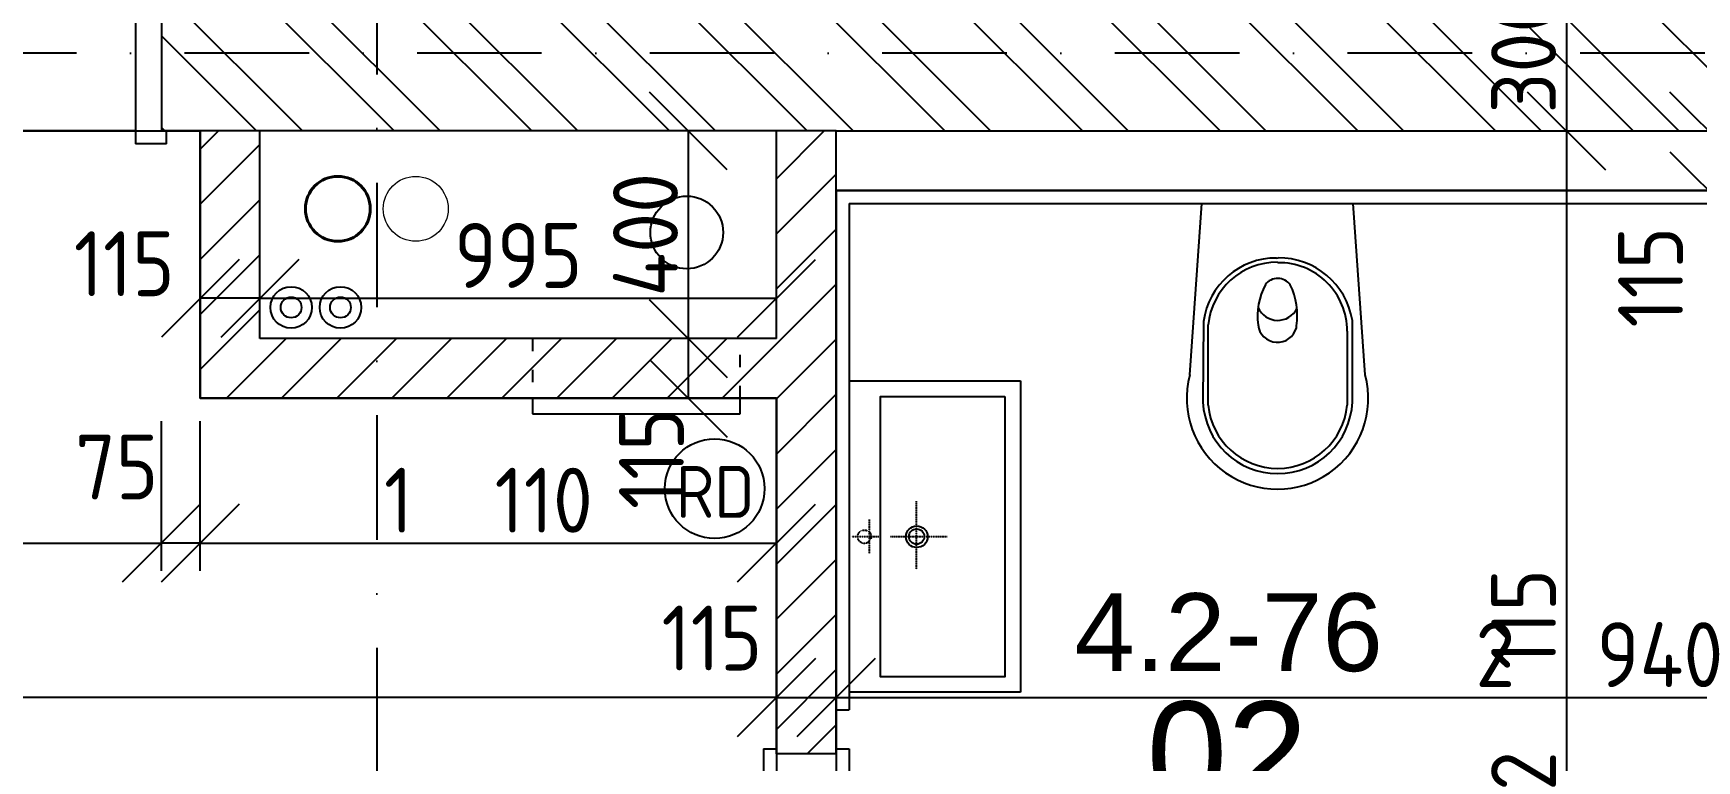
# Model space of a CAD drawing. Extents: x 4511820 to 5180432, y -1526536 to -944957.
# Drawn here: x 4984774 to 4987978, y -1070331 to -1068930 of the extents above; entities that cross this region are included whole.
import ezdxf

# ---------------------------------------------------------------- set-up
doc = ezdxf.new("R2010")
doc.units = 0
doc.header["$MEASUREMENT"] = 0
for name, pattern in [('ACAD_ISO03W100', [30, 12, -18]), ('BODKOCIARKOVANA_3', [5.6, 3, -1.3, 0, -1.3]), ('DASHED', [0.75, 0.5, -0.25])]:
    doc.linetypes.add(name, pattern=pattern)
doc.layers.get('0').update_dxf_attribs({"linetype": 'CONTINUOUS'})
doc.layers.get('Defpoints').update_dxf_attribs({"color": 61, "linetype": 'CONTINUOUS'})
for name, color, linetype in [('DVERE', 45, 'CONTINUOUS'), ('KÓTY', 4, 'CONTINUOUS'), ('MÚRY', 1, 'CONTINUOUS'), ('osi', 253, 'CONTINUOUS'), ('Plochy', 41, 'CONTINUOUS'), ('POPIS', 7, 'CONTINUOUS'), ('TENKÁ', 7, 'CONTINUOUS'), ('tzb', 153, 'CONTINUOUS'), ('Z-Kúrenie', 101, 'CONTINUOUS'), ('ZARIADOVACIE', 144, 'CONTINUOUS'), ('zz-vetr', 52, 'CONTINUOUS'), ('ŠRAFY', 82, 'CONTINUOUS')]:
    doc.layers.add(name, color=color, linetype=linetype)
doc.layers.add('zz-kanal-daždová', color=136, linetype='CONTINUOUS', lineweight=40)
doc.layers.add('zz-kanal-splaskova', color=37, linetype='CONTINUOUS', lineweight=18)
doc.styles.add('ARIAL', font='arial.ttf')
doc.styles.add('STYLE1', font='isocp.shx')
doc.dimstyles.new('STANDARD-50', dxfattribs={"dimtxt": 125, "dimasz": 150, "dimexe": 10, "dimexo": 200, "dimgap": 20, "dimtad": 1, "dimdsep": 46, "dimlunit": 6, "dimtxsty": 'STYLE1', "dimblk1": 'OBLIQUE', "dimblk2": 'OBLIQUE', "dimsah": 1, "dimcen": 2.5, "dimse1": 1, "dimse2": 1, "dimadec": 0, "dimazin": 0, "dimtfac": 1, "dimtmove": 1, "dimatfit": 3, "dimldrblk": 'OBLIQUE', "dimfxl": 1, "dimtolj": 1, "dimtzin": 0, "dimarcsym": 0})

# ---------------------------------------------------------------- blocks, each defined once
blk = doc.blocks.new('_OBLIQUE')
at = {"color": 0, "linetype": 'ByBlock'}
blk.add_line((-0.5, -0.5), (0.5, 0.5), dxfattribs=at)
blk = doc.blocks.new('*D20836')
at = {"layer": 'Defpoints', "color": 0}
for p in [(4985096, -1069118.2), (4983607.5, -1069633.2), (4985096, -1069633.2)]:
    blk.add_point(p, dxfattribs=at)
at = {"layer": 'KÓTY', "color": 0, "lineweight": -2}
blk.add_line((4983607.5, -1069118.2), (4983607.5, -1069633.2), dxfattribs=at)
at = {"layer": 'KÓTY', "color": 0, "linetype": 'ByBlock', "lineweight": -2, "xscale": 150, "yscale": 150, "zscale": 150}
for p, rotation in [((4983607.5, -1069118.2), 90), ((4983607.5, -1069633.2), 270)]:
    blk.add_blockref('_OBLIQUE', p, dxfattribs=dict(at, rotation=rotation))
at = {"layer": 'KÓTY', "color": 0, "insert": (4983525, -1069375.7), "char_height": 125, "attachment_point": 5, "rotation": 90, "style": 'STYLE1'}
blk.add_mtext('\\A1;515', dxfattribs=at)
blk = doc.blocks.new('*D20837')
at = {"layer": 'Defpoints', "color": 0}
for p in [(4986206, -1069633.2), (4983607.5, -1072118.2), (4986206, -1072118.2)]:
    blk.add_point(p, dxfattribs=at)
at = {"layer": 'KÓTY', "color": 0, "lineweight": -2}
blk.add_line((4983607.5, -1069633.2), (4983607.5, -1072118.2), dxfattribs=at)
at = {"layer": 'KÓTY', "color": 0, "linetype": 'ByBlock', "lineweight": -2, "xscale": 150, "yscale": 150, "zscale": 150}
for p, rotation in [((4983607.5, -1069633.2), 90), ((4983607.5, -1072118.2), 270)]:
    blk.add_blockref('_OBLIQUE', p, dxfattribs=dict(at, rotation=rotation))
at = {"layer": 'KÓTY', "color": 0, "insert": (4983525, -1070875.7), "char_height": 125, "attachment_point": 5, "rotation": 90, "style": 'STYLE1'}
blk.add_mtext('\\A1;2ﾠ485', dxfattribs=at)
blk = doc.blocks.new('*D20864')
at = {"layer": 'Defpoints', "color": 0}
for p in [(4987793.5, -1068818.2), (4987727.5, -1069118.2), (4987856, -1069118.2)]:
    blk.add_point(p, dxfattribs=at)
at = {"layer": 'KÓTY', "color": 0, "lineweight": -2}
blk.add_line((4987727.5, -1068818.2), (4987727.5, -1069118.2), dxfattribs=at)
at = {"layer": 'KÓTY', "color": 0, "linetype": 'ByBlock', "lineweight": -2, "xscale": 150, "yscale": 150, "zscale": 150}
for p, rotation in [((4987727.5, -1068818.2), 90), ((4987727.5, -1069118.2), 270)]:
    blk.add_blockref('_OBLIQUE', p, dxfattribs=dict(at, rotation=rotation))
at = {"layer": 'KÓTY', "color": 0, "insert": (4987645, -1068968.2), "char_height": 125, "attachment_point": 5, "rotation": 90, "style": 'STYLE1'}
blk.add_mtext('\\A1;300', dxfattribs=at)
blk = doc.blocks.new('*D20865')
at = {"layer": 'Defpoints', "color": 0}
for p in [(4987856, -1069118.2), (4987727.5, -1071233.2), (4987791, -1071233.2)]:
    blk.add_point(p, dxfattribs=at)
at = {"layer": 'KÓTY', "color": 0, "lineweight": -2}
blk.add_line((4987727.5, -1069118.2), (4987727.5, -1071233.2), dxfattribs=at)
at = {"layer": 'KÓTY', "color": 0, "linetype": 'ByBlock', "lineweight": -2, "xscale": 150, "yscale": 150, "zscale": 150}
for p, rotation in [((4987727.5, -1069118.2), 90), ((4987727.5, -1071233.2), 270)]:
    blk.add_blockref('_OBLIQUE', p, dxfattribs=dict(at, rotation=rotation))
at = {"layer": 'KÓTY', "color": 0, "insert": (4987645, -1070175.7), "char_height": 125, "attachment_point": 5, "rotation": 90, "style": 'STYLE1'}
blk.add_mtext('\\A1;2ﾠ115', dxfattribs=at)
blk = doc.blocks.new('*D21033')
at = {"layer": 'Defpoints', "color": 0}
for p in [(4985211, -1069189.2), (4986206, -1069189.2), (4986206, -1069440.5)]:
    blk.add_point(p, dxfattribs=at)
at = {"layer": 'KÓTY', "color": 0, "lineweight": -2}
blk.add_line((4985211, -1069440.5), (4986206, -1069440.5), dxfattribs=at)
at = {"layer": 'KÓTY', "color": 0, "linetype": 'ByBlock', "lineweight": -2, "xscale": 150, "yscale": 150, "zscale": 150, "rotation": 180}
blk.add_blockref('_OBLIQUE', (4985211, -1069440.5), dxfattribs=at)
at = {"layer": 'KÓTY', "color": 0, "linetype": 'ByBlock', "lineweight": -2, "xscale": 150, "yscale": 150, "zscale": 150}
blk.add_blockref('_OBLIQUE', (4986206, -1069440.5), dxfattribs=at)
at = {"layer": 'KÓTY', "color": 0, "insert": (4985708.5, -1069358), "char_height": 125, "attachment_point": 5, "style": 'STYLE1'}
blk.add_mtext('\\A1;995', dxfattribs=at)
blk = doc.blocks.new('*D21034')
at = {"layer": 'Defpoints', "color": 0}
for p in [(4985096, -1069440.5), (4985096, -1069440.5), (4985211, -1069440.5)]:
    blk.add_point(p, dxfattribs=at)
at = {"layer": 'KÓTY', "color": 0, "lineweight": -2}
blk.add_line((4985211, -1069440.5), (4985096, -1069440.5), dxfattribs=at)
at = {"layer": 'KÓTY', "color": 0, "linetype": 'ByBlock', "lineweight": -2, "xscale": 150, "yscale": 150, "zscale": 150, "rotation": 180}
blk.add_blockref('_OBLIQUE', (4985096, -1069440.5), dxfattribs=at)
at = {"layer": 'KÓTY', "color": 0, "linetype": 'ByBlock', "lineweight": -2, "xscale": 150, "yscale": 150, "zscale": 150}
blk.add_blockref('_OBLIQUE', (4985211, -1069440.5), dxfattribs=at)
at = {"layer": 'KÓTY', "color": 0, "insert": (4984949.5, -1069374), "char_height": 125, "attachment_point": 5, "style": 'STYLE1'}
blk.add_mtext('\\A1;115', dxfattribs=at)
blk = doc.blocks.new('*D21035')
at = {"layer": 'Defpoints', "color": 0}
for p in [(4986176, -1069118.2), (4986036, -1069518.2), (4986206, -1069518.2)]:
    blk.add_point(p, dxfattribs=at)
at = {"layer": 'KÓTY', "color": 0, "lineweight": -2}
blk.add_line((4986036, -1069118.2), (4986036, -1069518.2), dxfattribs=at)
at = {"layer": 'KÓTY', "color": 0, "linetype": 'ByBlock', "lineweight": -2, "xscale": 150, "yscale": 150, "zscale": 150}
for p, rotation in [((4986036, -1069118.2), 90), ((4986036, -1069518.2), 270)]:
    blk.add_blockref('_OBLIQUE', p, dxfattribs=dict(at, rotation=rotation))
at = {"layer": 'KÓTY', "color": 0, "insert": (4985953.5, -1069318.2), "char_height": 125, "attachment_point": 5, "rotation": 90, "style": 'STYLE1'}
blk.add_mtext('\\A1;400', dxfattribs=at)
blk = doc.blocks.new('*D21036')
at = {"layer": 'Defpoints', "color": 0}
for p in [(4986206, -1069518.2), (4986036, -1069633.2), (4986206, -1069633.2)]:
    blk.add_point(p, dxfattribs=at)
at = {"layer": 'KÓTY', "color": 0, "lineweight": -2}
blk.add_line((4986036, -1069518.2), (4986036, -1069633.2), dxfattribs=at)
at = {"layer": 'KÓTY', "color": 0, "linetype": 'ByBlock', "lineweight": -2, "xscale": 150, "yscale": 150, "zscale": 150}
for p, rotation in [((4986036, -1069518.2), 90), ((4986036, -1069633.2), 270)]:
    blk.add_blockref('_OBLIQUE', p, dxfattribs=dict(at, rotation=rotation))
at = {"layer": 'KÓTY', "color": 0, "insert": (4985965, -1069749.5), "char_height": 125, "attachment_point": 5, "rotation": 90, "style": 'STYLE1'}
blk.add_mtext('\\A1;115', dxfattribs=at)
blk = doc.blocks.new('*D21038')
at = {"layer": 'Defpoints', "color": 0}
for p in [(4985096, -1069439.7), (4986206, -1069439.7), (4986206, -1069912)]:
    blk.add_point(p, dxfattribs=at)
at = {"layer": 'KÓTY', "color": 0, "lineweight": -2}
blk.add_line((4985096, -1069912), (4986206, -1069912), dxfattribs=at)
at = {"layer": 'KÓTY', "color": 0, "linetype": 'ByBlock', "lineweight": -2, "xscale": 150, "yscale": 150, "zscale": 150, "rotation": 180}
blk.add_blockref('_OBLIQUE', (4985096, -1069912), dxfattribs=at)
at = {"layer": 'KÓTY', "color": 0, "linetype": 'ByBlock', "lineweight": -2, "xscale": 150, "yscale": 150, "zscale": 150}
blk.add_blockref('_OBLIQUE', (4986206, -1069912), dxfattribs=at)
at = {"layer": 'KÓTY', "color": 0, "insert": (4985651, -1069829.5), "char_height": 125, "attachment_point": 5, "style": 'STYLE1'}
blk.add_mtext('\\A1;1ﾠ110', dxfattribs=at)
blk = doc.blocks.new('*D21039')
at = {"layer": 'Defpoints', "color": 0}
for p in [(4982261, -1069633.2), (4986206, -1069633.2), (4982261, -1070209.5)]:
    blk.add_point(p, dxfattribs=at)
at = {"layer": 'KÓTY', "color": 0, "lineweight": -2}
blk.add_line((4986206, -1070209.5), (4982261, -1070209.5), dxfattribs=at)
at = {"layer": 'KÓTY', "color": 0, "linetype": 'ByBlock', "lineweight": -2, "xscale": 150, "yscale": 150, "zscale": 150, "rotation": 180}
blk.add_blockref('_OBLIQUE', (4982261, -1070209.5), dxfattribs=at)
at = {"layer": 'KÓTY', "color": 0, "linetype": 'ByBlock', "lineweight": -2, "xscale": 150, "yscale": 150, "zscale": 150}
blk.add_blockref('_OBLIQUE', (4986206, -1070209.5), dxfattribs=at)
at = {"layer": 'KÓTY', "color": 0, "insert": (4984233.5, -1070127), "char_height": 125, "attachment_point": 5, "style": 'STYLE1'}
blk.add_mtext('\\A1;3ﾠ945', dxfattribs=at)
blk = doc.blocks.new('*D21040')
at = {"layer": 'Defpoints', "color": 0}
for p in [(4986206, -1069118.2), (4986321, -1069118.2), (4986321, -1070209.5)]:
    blk.add_point(p, dxfattribs=at)
at = {"layer": 'KÓTY', "color": 0, "lineweight": -2}
blk.add_line((4986206, -1070209.5), (4986321, -1070209.5), dxfattribs=at)
at = {"layer": 'KÓTY', "color": 0, "linetype": 'ByBlock', "lineweight": -2, "xscale": 150, "yscale": 150, "zscale": 150, "rotation": 180}
blk.add_blockref('_OBLIQUE', (4986206, -1070209.5), dxfattribs=at)
at = {"layer": 'KÓTY', "color": 0, "linetype": 'ByBlock', "lineweight": -2, "xscale": 150, "yscale": 150, "zscale": 150}
blk.add_blockref('_OBLIQUE', (4986321, -1070209.5), dxfattribs=at)
at = {"layer": 'KÓTY', "color": 0, "insert": (4986081.5, -1070095), "char_height": 125, "attachment_point": 5, "style": 'STYLE1'}
blk.add_mtext('\\A1;115', dxfattribs=at)
blk = doc.blocks.new('*D21041')
at = {"layer": 'Defpoints', "color": 0}
for p in [(4986321, -1069118.2), (4989261, -1069118.2), (4989261, -1070209.5)]:
    blk.add_point(p, dxfattribs=at)
at = {"layer": 'KÓTY', "color": 0, "lineweight": -2}
blk.add_line((4986321, -1070209.5), (4989261, -1070209.5), dxfattribs=at)
at = {"layer": 'KÓTY', "color": 0, "linetype": 'ByBlock', "lineweight": -2, "xscale": 150, "yscale": 150, "zscale": 150, "rotation": 180}
blk.add_blockref('_OBLIQUE', (4986321, -1070209.5), dxfattribs=at)
at = {"layer": 'KÓTY', "color": 0, "linetype": 'ByBlock', "lineweight": -2, "xscale": 150, "yscale": 150, "zscale": 150}
blk.add_blockref('_OBLIQUE', (4989261, -1070209.5), dxfattribs=at)
at = {"layer": 'KÓTY', "color": 0, "insert": (4987791, -1070127), "char_height": 125, "attachment_point": 5, "style": 'STYLE1'}
blk.add_mtext('\\A1;2ﾠ940', dxfattribs=at)
blk = doc.blocks.new('*D21044')
at = {"layer": 'Defpoints', "color": 0}
for p in [(4984121, -1068968.2), (4985021, -1068968.2), (4985021, -1069912)]:
    blk.add_point(p, dxfattribs=at)
at = {"layer": 'KÓTY', "color": 0, "lineweight": -2}
blk.add_line((4984121, -1069912), (4985021, -1069912), dxfattribs=at)
at = {"layer": 'KÓTY', "color": 0, "linetype": 'ByBlock', "lineweight": -2, "xscale": 150, "yscale": 150, "zscale": 150, "rotation": 180}
blk.add_blockref('_OBLIQUE', (4984121, -1069912), dxfattribs=at)
at = {"layer": 'KÓTY', "color": 0, "linetype": 'ByBlock', "lineweight": -2, "xscale": 150, "yscale": 150, "zscale": 150}
blk.add_blockref('_OBLIQUE', (4985021, -1069912), dxfattribs=at)
at = {"layer": 'KÓTY', "color": 0, "insert": (4984571, -1069829.5), "char_height": 125, "attachment_point": 5, "style": 'STYLE1'}
blk.add_mtext('\\A1;900', dxfattribs=at)
blk = doc.blocks.new('*D21045')
at = {"layer": 'Defpoints', "color": 0}
for p in [(4985021, -1069118.2), (4985096, -1069118.2), (4985021, -1069912)]:
    blk.add_point(p, dxfattribs=at)
at = {"layer": 'KÓTY', "color": 0, "lineweight": -2}
blk.add_line((4985096, -1069912), (4985021, -1069912), dxfattribs=at)
at = {"layer": 'KÓTY', "color": 0, "linetype": 'ByBlock', "lineweight": -2, "xscale": 150, "yscale": 150, "zscale": 150, "rotation": 180}
blk.add_blockref('_OBLIQUE', (4985021, -1069912), dxfattribs=at)
at = {"layer": 'KÓTY', "color": 0, "linetype": 'ByBlock', "lineweight": -2, "xscale": 150, "yscale": 150, "zscale": 150}
blk.add_blockref('_OBLIQUE', (4985096, -1069912), dxfattribs=at)
at = {"layer": 'KÓTY', "color": 0, "insert": (4984935, -1069765.5), "char_height": 125, "attachment_point": 5, "style": 'STYLE1'}
blk.add_mtext('\\A1;75', dxfattribs=at)
blk = doc.blocks.new('*D21056')
at = {"layer": 'Defpoints', "color": 0}
for p in [(4988002, -1069118.2), (4988352, -1069118.2), (4988352, -1069233.2)]:
    blk.add_point(p, dxfattribs=at)
at = {"layer": 'KÓTY', "color": 0, "lineweight": -2}
blk.add_line((4988002, -1069233.2), (4988002, -1069118.2), dxfattribs=at)
at = {"layer": 'KÓTY', "color": 0, "linetype": 'ByBlock', "lineweight": -2, "xscale": 150, "yscale": 150, "zscale": 150}
for p, rotation in [((4988002, -1069118.2), 90), ((4988002, -1069233.2), 270)]:
    blk.add_blockref('_OBLIQUE', p, dxfattribs=dict(at, rotation=rotation))
at = {"layer": 'KÓTY', "color": 0, "insert": (4987889.5, -1069399.9), "char_height": 125, "attachment_point": 5, "rotation": 90, "style": 'STYLE1'}
blk.add_mtext('\\A1;115', dxfattribs=at)

msp = doc.modelspace()

# ---------------------------------------------------------------- hatches: boundary and pattern name
at = {"layer": 'ŠRAFY'}
h = msp.add_hatch(dxfattribs=at)
h.set_pattern_fill('ANSI32', color=256, scale=500, angle=90)
h.set_pattern_definition([(135, (462343.18, 70767), (-132.5825215, -132.5825215), []), (135, (462343.18, 70855.4), (-132.5825215, -132.5825215), [])])
h.paths.add_polyline_path([(4985031, -1069118.172), (4985096, -1069118.172), (4985211, -1069118.172), (4986206, -1069118.172), (4986321, -1069118.172), (4986451, -1069118.172), (4989261, -1069118.172), (4989261, -1068818.172), (4986326, -1068818.172), (4986211, -1068818.172), (4985211, -1068818.172), (4985096, -1068818.172), (4985031, -1068818.172), (4985021, -1068818.172), (4985021, -1069118.172)])
h.paths.add_polyline_path([(4987520, -1069111.971), (4987520, -1068824.373), (4987770, -1068824.373), (4987770, -1069111.971)], flags=24)
at = {"layer": 'ŠRAFY', "ltscale": 0.25}
h = msp.add_hatch(dxfattribs=at)
h.set_pattern_fill('ANSI31', color=256, scale=600, style=0)
h.set_pattern_definition([(45, (515270.5, 400718.02), (-53.0330086, 53.0330086), [])])
h.paths.add_polyline_path([(4986206, -1070318.172), (4986321, -1070318.172), (4986321, -1070308.172), (4986321, -1070233.172), (4986321, -1069233.172), (4986321, -1069118.172), (4986206, -1069118.172), (4986206, -1069518.172), (4985211, -1069518.172), (4985211, -1069118.172), (4985096, -1069118.172), (4985096, -1069633.172), (4986206, -1069633.172), (4986206, -1070308.172)])
h.paths.add_polyline_path([(4985840, -1069868.25), (4985840, -1069630.75), (4986090, -1069630.75), (4986090, -1069868.25)], flags=9)

# ---------------------------------------------------------------- linework, layer by layer
at = {"layer": 'DVERE', "ltscale": 0.25}
for p, q in [((4984971, -1068793.172), (4984971, -1069143.172)), ((4984971, -1069118.172), (4984171, -1069118.172)), ((4985031, -1069143.172), (4985031, -1069118.172)), ((4985031, -1069143.172), (4984971, -1069143.172)), ((4986181, -1070308.172), (4986181, -1070368.172)), ((4986181, -1070308.172), (4986206, -1070308.172)), ((4986321, -1070308.172), (4986346, -1070308.172)), ((4986346, -1070308.172), (4986346, -1070368.172))]:
    msp.add_line(p, q, dxfattribs=at)
at = {"layer": 'KÓTY', "ltscale": 25}
for p, q in [((4985021, -1069965.403), (4985021, -1069677.5)), ((4985096, -1069965.403), (4985096, -1069677.5))]:
    msp.add_line(p, q, dxfattribs=at)
at = {"layer": 'MÚRY', "ltscale": 0.25}
for p, q in [((4985021, -1068818.172), (4985021, -1069118.172)), ((4985096, -1069633.172), (4985096, -1069118.172)), ((4986206, -1069118.172), (4985211, -1069118.172)), ((4985211, -1069518.172), (4985211, -1069118.172)), ((4986206, -1069518.172), (4986206, -1069118.172)), ((4986321, -1070318.172), (4986321, -1069118.172)), ((4986321, -1069118.172), (4989261, -1069118.172)), ((4986451, -1069118.172), (4989261, -1069118.172)), ((4986206, -1069518.172), (4985211, -1069518.172)), ((4986206, -1069633.172), (4985096, -1069633.172)), ((4986206, -1070318.172), (4986206, -1069633.172)), ((4986321, -1070318.172), (4986206, -1070318.172))]:
    msp.add_line(p, q, dxfattribs=at)
at = {"layer": 'MÚRY'}
msp.add_line((4985096, -1069118.172), (4985021, -1069118.172), dxfattribs=at)
at = {"layer": 'osi', "linetype": 'BODKOCIARKOVANA_3', "ltscale": 80}
for p, q in [((4985436, -1047260.98), (4985436, -1084778.172)), ((5041766, -1068968.172), (4978096, -1068968.172))]:
    msp.add_line(p, q, dxfattribs=at)
at = {"layer": 'Plochy'}
for points in [[(4982261, -1075428.172), (4982261, -1069118.172), (4985096, -1069118.172), (4985096, -1069633.172), (4986206, -1069633.172), (4986206, -1072118.172), (4986321, -1072118.172), (4986321, -1071348.172), (4989121, -1071348.172), (4989121, -1075728.172), (4987121, -1075728.172), (4987121, -1075428.172)], [(4989261, -1069233.172), (4986321, -1069233.172), (4986321, -1071233.172), (4989261, -1071233.172)]]:
    msp.add_lwpolyline(points, close=True, dxfattribs=at)
at = {"layer": 'TENKÁ'}
for p, q in [((4985211, -1069118.172), (4985096, -1069118.172)), ((4986321, -1069118.172), (4986206, -1069118.172))]:
    msp.add_line(p, q, dxfattribs=at)
at = {"layer": 'TENKÁ', "ltscale": 0.25}
for p, q in [((4986321, -1069233.172), (4989261, -1069233.172)), ((4986346, -1069258.172), (4989236, -1069258.172)), ((4986346, -1069258.172), (4986346, -1070233.172)), ((4986321, -1070233.172), (4986346, -1070233.172))]:
    msp.add_line(p, q, dxfattribs=at)
at = {"layer": 'tzb', "linetype": 'ACAD_ISO03W100', "ltscale": 2}
for p, q in [((4985736, -1069518.172), (4985736, -1069633.172)), ((4986136, -1069633.172), (4986136, -1069518.172))]:
    msp.add_line(p, q, dxfattribs=at)
at = {"layer": 'tzb'}
for p, q in [((4985736, -1069633.172), (4985736, -1069663.172)), ((4986136, -1069663.172), (4986136, -1069633.172)), ((4985736, -1069663.172), (4986136, -1069663.172))]:
    msp.add_line(p, q, dxfattribs=at)
msp.add_circle((4986086.672, -1069807.189), 96, dxfattribs=at)
at = {"layer": 'Z-Kúrenie'}
for centre, radius in [((4985271, -1069458.172), 40), ((4985271, -1069458.172), 20), ((4985366, -1069458.172), 40), ((4985366, -1069458.172), 20)]:
    msp.add_circle(centre, radius, dxfattribs=at)
at = {"layer": 'ZARIADOVACIE'}
for p, q in [((4987002.187, -1069588.17), (4987025.263, -1069258.172)), ((4987339.814, -1069588.171), (4987316.738, -1069258.172)), ((4987028.456, -1069485.306), (4987027.33, -1069640.461)), ((4987037.353, -1069646.635), (4987037.353, -1069491.975)), ((4987305.363, -1069503.814), (4987305.363, -1069646.635)), ((4987315.218, -1069640.461), (4987315.218, -1069483.053))]:
    msp.add_line(p, q, dxfattribs=at)
at = {"layer": 'ZARIADOVACIE', "linetype": 'Continuous'}
for p, q in [((4987169.302, -1069363.052), (4987172.119, -1069362.488)), ((4987171, -1069371.14), (4987171.896, -1069371.962)), ((4987207.565, -1069497.17), (4987207.726, -1069493.46)), ((4987207.565, -1069497.17), (4987207.726, -1069493.46))]:
    msp.add_line(p, q, dxfattribs=at)
at = {"layer": 'ZARIADOVACIE', "ltscale": 0.25}
for p, q in [((4986346, -1069599.5), (4986676, -1069599.5)), ((4986676, -1069599.5), (4986676, -1070199.5)), ((4986676, -1070199.5), (4986346, -1070199.5))]:
    msp.add_line(p, q, dxfattribs=at)
at = {"layer": 'ZARIADOVACIE', "linetype": 'DASHED'}
for p, q in [((4986475.771, -1069962.488), (4986475.771, -1069831.035)), ((4986385.348, -1069932.363), (4986385.348, -1069866.637)), ((4986350.701, -1069899.5), (4986402.735, -1069899.5)), ((4986425.107, -1069899.5), (4986534.652, -1069899.5))]:
    msp.add_line(p, q, dxfattribs=at)
at = {"layer": 'ZARIADOVACIE', "ltscale": 0.25}
msp.add_lwpolyline([(4986646, -1069629.5), (4986646, -1070169.5), (4986406, -1070169.5), (4986406, -1069629.5)], close=True, dxfattribs=at)
at = {"layer": 'ZARIADOVACIE', "linetype": 'DASHED'}
msp.add_circle((4986375.348, -1069899.814), 12.931, dxfattribs=at)
at = {"layer": 'ZARIADOVACIE', "linetype": 'Continuous'}
for centre, radius in [((4986476.038, -1069899.773), 20.877), ((4986475.771, -1069899.5), 14.781)]:
    msp.add_circle(centre, radius, dxfattribs=at)
for centre, radius, start, end in [((4987167.949, -1069503.752), 140.707, 89.449007, 172.467037), ((4987170.07, -1069504.437), 133.3, 89.600093, 174.635422), ((4987173.48, -1069503.835), 131.883, 0.009129, 90.688221), ((4987172.437, -1069507.316), 144.828, 9.644186, 90.125906), ((4987171.496, -1069431.88), 29.701, 35.733795, 143.655963), ((4987266.774, -1069476.089), 134.275, 152.591351, 186.76835), ((4987070.887, -1069474.08), 138.205, 351.939221, 25.522023), ((4987171.569, -1069441.769), 41.261, 203.590956, 333.232972), ((4987171, -1069487.484), 37.825, 186.725682, 345.163801), ((4987171, -1069633.404), 174.768, 164.999903, 14.999834), ((4987171.274, -1069634.087), 144.085, 182.535471, 357.464529), ((4987171.358, -1069633.528), 134.645, 185.586614, 354.413386)]:
    msp.add_arc(centre, radius, start, end, dxfattribs=at)
at = {"layer": 'zz-kanal-daždová'}
msp.add_circle((4985361, -1069268.172), 62.5, dxfattribs=at)
at = {"layer": 'zz-kanal-splaskova'}
msp.add_circle((4985511, -1069268.172), 62.5, dxfattribs=at)
at = {"layer": 'zz-vetr'}
msp.add_circle((4986033.091, -1069313.738), 70, dxfattribs=at)

# ---------------------------------------------------------------- texts
at = {"layer": 'POPIS', "lineweight": 40, "ltscale": 0.25, "style": 'ARIAL'}
for s, height, p in [('4.2-76', 150, (4986779.769, -1070158.751)), ('02', 200, (4986918.769, -1070417.251))]:
    msp.add_text(s, height=height, dxfattribs=at).set_placement(p)
at = {"layer": 'tzb', "style": 'STYLE1'}
msp.add_text('RD', height=100, dxfattribs=at).set_placement((4986012.044, -1069863.388))

# ---------------------------------------------------------------- dimensions: what is measured, and where the dimension line sits
at = {"layer": 'KÓTY'}
for base, p1, p2, picture, middle in [((4987727.5, -1069118.172), (4987793.5, -1068818.172), (4987856, -1069118.172), '*D20864', (4987645, -1068968.172)), ((4983607.5, -1069633.172), (4985096, -1069118.172), (4985096, -1069633.172), '*D20836', (4983525, -1069375.672)), ((4986036, -1069518.172), (4986176, -1069118.172), (4986206, -1069518.172), '*D21035', (4985953.5, -1069318.172)), ((4987727.5, -1071233.172), (4987856, -1069118.172), (4987791, -1071233.172), '*D20865', (4987644.957, -1070175.672)), ((4983607.5, -1072118.172), (4986206, -1069633.172), (4986206, -1072118.172), '*D20837', (4983524.957, -1070875.672))]:
    dim = msp.add_linear_dim(base=base, p1=p1, p2=p2, angle=90, dimstyle='STANDARD-50', dxfattribs=at)
    dim.commit()
    dim.dimension.update_dxf_attribs({"geometry": picture, "text_midpoint": middle})
for base, p1, p2, picture, middle in [((4985021, -1069912), (4984121, -1068968.172), (4985021, -1068968.172), '*D21044', (4984571, -1069829.5)), ((4989261, -1070209.5), (4986321, -1069118.172), (4989261, -1069118.172), '*D21041', (4987791, -1070126.957)), ((4986206, -1069440.5), (4985211, -1069189.172), (4986206, -1069189.172), '*D21033', (4985708.5, -1069358)), ((4986206, -1069912), (4985096, -1069439.672), (4986206, -1069439.672), '*D21038', (4985651, -1069829.457)), ((4982261, -1070209.5), (4986206, -1069633.172), (4982261, -1069633.172), '*D21039', (4984233.5, -1070126.957))]:
    dim = msp.add_linear_dim(base=base, p1=p1, p2=p2, dimstyle='STANDARD-50', dxfattribs=at)
    dim.commit()
    dim.dimension.update_dxf_attribs({"geometry": picture, "text_midpoint": middle})
for base, p1, p2, angle, picture, middle in [((4988002, -1069118.172), (4988352, -1069233.172), (4988352, -1069118.172), 270, '*D21056', (4987972, -1069399.863)), ((4986036, -1069633.172), (4986206, -1069518.172), (4986206, -1069633.172), 90, '*D21036', (4986047.5, -1069749.5))]:
    dim = msp.add_linear_dim(base=base, p1=p1, p2=p2, angle=angle, dimstyle='STANDARD-50', dxfattribs=at)
    dim.commit()
    dim.dimension.update_dxf_attribs({"geometry": picture, "text_midpoint": middle, "dimtype": 160})
for base, p1, p2, picture, middle in [((4985021, -1069912), (4985096, -1069118.172), (4985021, -1069118.172), '*D21045', (4984935, -1069848)), ((4986321, -1070209.5), (4986206, -1069118.172), (4986321, -1069118.172), '*D21040', (4986081.5, -1070177.5)), ((4985096, -1069440.5), (4985211, -1069440.5), (4985096, -1069440.5), '*D21034', (4984949.5, -1069456.5))]:
    dim = msp.add_linear_dim(base=base, p1=p1, p2=p2, dimstyle='STANDARD-50', dxfattribs=at)
    dim.commit()
    dim.dimension.update_dxf_attribs({"geometry": picture, "text_midpoint": middle, "dimtype": 160})

doc.saveas('drawing.dxf')
